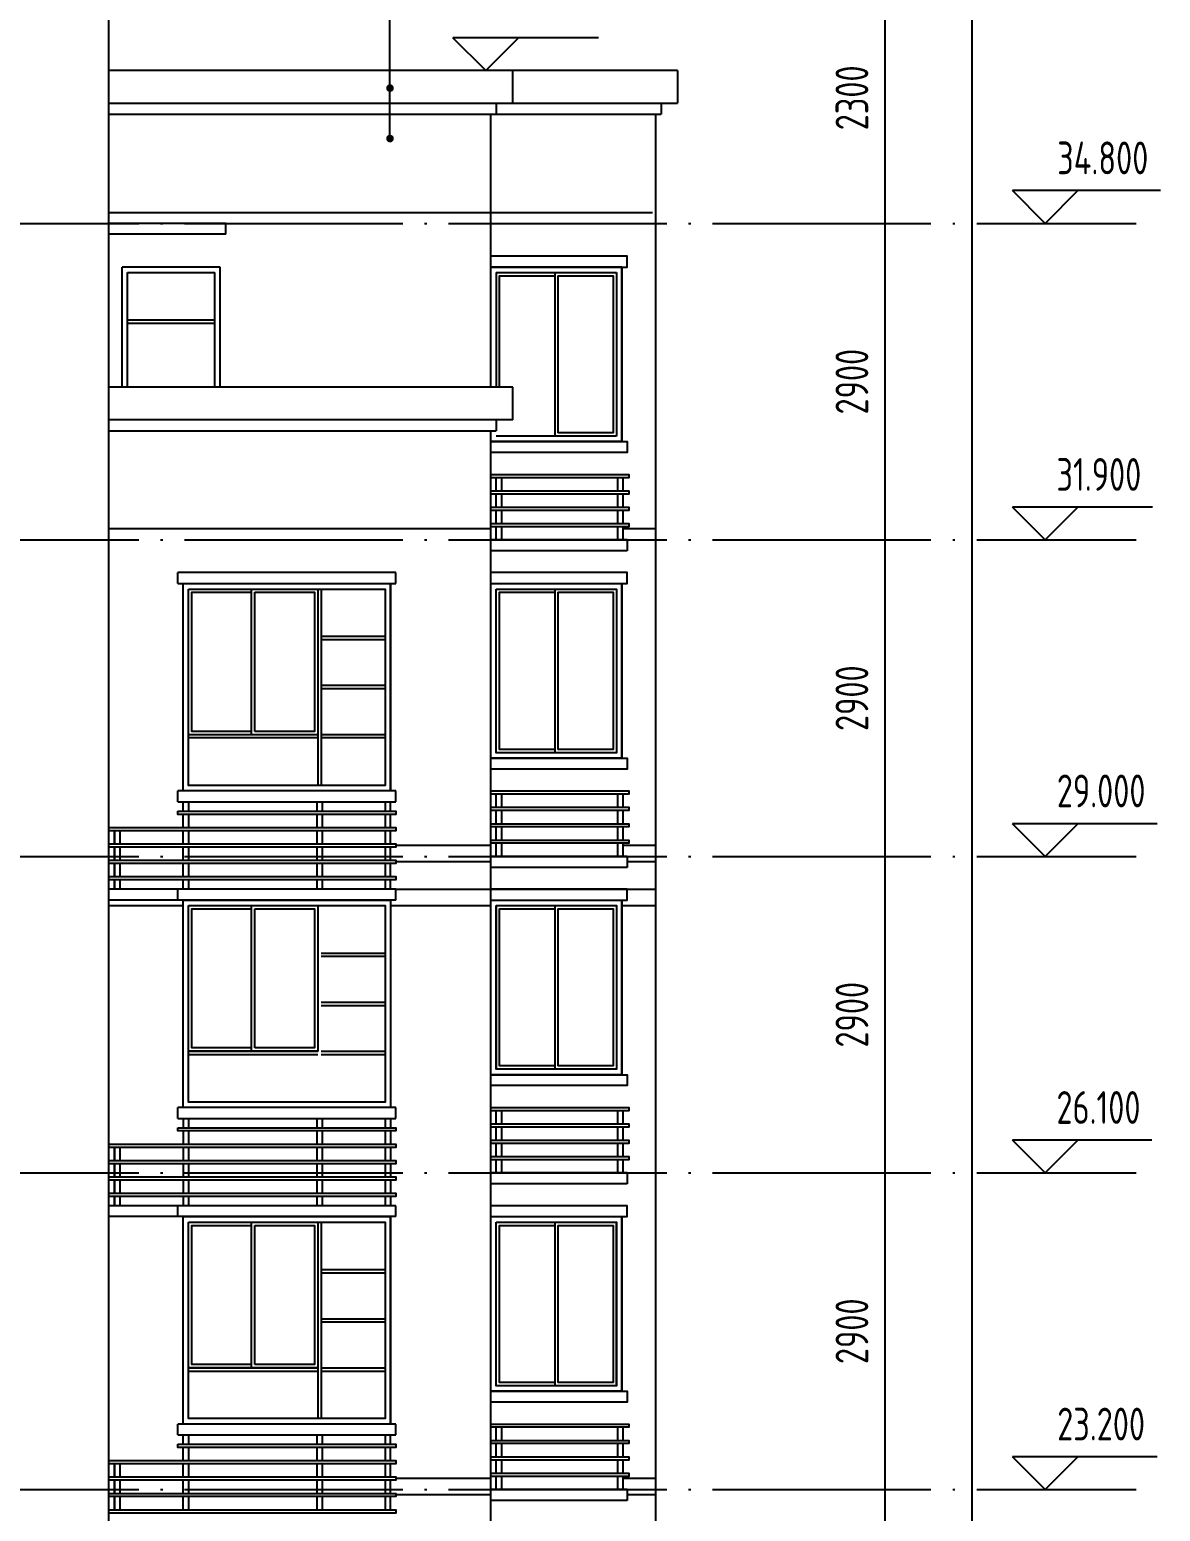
# Model space of a CAD drawing. Extents: x -726032 to 135930, y -151624 to 587044.
# Drawn here: x -464680 to -454317, y 318428 to 332003 of the extents above; entities that cross this region are included whole.
import ezdxf
from ezdxf.enums import TextEntityAlignment as Align

# ---------------------------------------------------------------- set-up
doc = ezdxf.new("R2010")
doc.units = 0
doc.header["$LTSCALE"] = 1000
doc.header["$MEASUREMENT"] = 0
doc.linetypes.add('DOTE', pattern=[2.42, 2, -0.2, 0.02, -0.2])
doc.layers.get('0').update_dxf_attribs({"linetype": 'CONTINUOUS'})
doc.layers.get('DEFPOINTS').update_dxf_attribs({"color": 1, "linetype": 'CONTINUOUS'})
for name, color, linetype in [('DOTE', 8, 'DOTE'), ('PUB_DIM', 245, 'CONTINUOUS'), ('WALL', 255, 'CONTINUOUS'), ('WINDOW', 155, 'CONTINUOUS'), ('引线', 213, 'CONTINUOUS'), ('栏杆', 126, 'CONTINUOUS'), ('装饰线', 252, 'CONTINUOUS')]:
    doc.layers.add(name, color=color, linetype=linetype)
doc.styles.add('DIM_FONT', font='isocp.shx', dxfattribs={"width": 0.8})
doc.dimstyles.new('AXIS', dxfattribs={"dimtxt": 300, "dimasz": 1, "dimexe": 250, "dimexo": 300, "dimgap": 150, "dimtad": 1, "dimdec": 0, "dimzin": 0, "dimdsep": 46, "dimtxsty": 'DIM_FONT', "dimcen": 0.09, "dimse1": 1, "dimse2": 1, "dimclrt": 142, "dimadec": 0, "dimazin": 0, "dimtfac": 1, "dimtdec": 0, "dimtix": 1, "dimtmove": 2, "dimatfit": 3, "dimfxl": 1, "dimtolj": 1, "dimtzin": 0, "dimarcsym": 0})

# ---------------------------------------------------------------- blocks, each defined once
blk = doc.blocks.new('*D3109')
at = {"layer": 'DEFPOINTS', "color": 0, "transparency": 16777216}
for p in [(-455044, 335128), (-456044, 294978), (-455044, 294978)]:
    blk.add_point(p, dxfattribs=at)
at = {"layer": 'PUB_DIM', "color": 0, "lineweight": -2, "transparency": 16777216}
blk.add_line((-456044, 335127), (-456044, 294979), dxfattribs=at)
at = {"layer": 'PUB_DIM', "color": 0, "transparency": 16777216}
for points in [[(-456045, 335127), (-456044, 335127), (-456044, 335128)], [(-456045, 294979), (-456044, 294979), (-456044, 294978)]]:
    blk.add_solid(points, dxfattribs=at)
at = {"layer": 'PUB_DIM', "color": 142, "transparency": 16777216, "insert": (-456344, 315053), "char_height": 300, "attachment_point": 5, "rotation": 90, "style": 'DIM_FONT'}
blk.add_mtext('\\A1;40150', dxfattribs=at)
blk = doc.blocks.new('*D3132')
at = {"layer": 'DEFPOINTS', "color": 0, "transparency": 16777216}
for p in [(-455844, 327328), (-456844, 324428), (-455844, 324428)]:
    blk.add_point(p, dxfattribs=at)
at = {"layer": 'PUB_DIM', "color": 0, "lineweight": -2, "transparency": 16777216}
blk.add_line((-456844, 327327), (-456844, 324429), dxfattribs=at)
at = {"layer": 'PUB_DIM', "color": 0, "transparency": 16777216}
for points in [[(-456845, 327327), (-456844, 327327), (-456844, 327328)], [(-456845, 324429), (-456844, 324429), (-456844, 324428)]]:
    blk.add_solid(points, dxfattribs=at)
at = {"layer": 'PUB_DIM', "color": 142, "transparency": 16777216, "insert": (-457144, 325878), "char_height": 300, "attachment_point": 5, "rotation": 90, "style": 'DIM_FONT'}
blk.add_mtext('\\A1;2900', dxfattribs=at)
blk = doc.blocks.new('*D3133')
at = {"layer": 'DEFPOINTS', "color": 0, "transparency": 16777216}
for p in [(-455844, 324428), (-456844, 321528), (-455844, 321528)]:
    blk.add_point(p, dxfattribs=at)
at = {"layer": 'PUB_DIM', "color": 0, "lineweight": -2, "transparency": 16777216}
blk.add_line((-456844, 324427), (-456844, 321529), dxfattribs=at)
at = {"layer": 'PUB_DIM', "color": 0, "transparency": 16777216}
for points in [[(-456845, 324427), (-456844, 324427), (-456844, 324428)], [(-456845, 321529), (-456844, 321529), (-456844, 321528)]]:
    blk.add_solid(points, dxfattribs=at)
at = {"layer": 'PUB_DIM', "color": 142, "transparency": 16777216, "insert": (-457144, 322978), "char_height": 300, "attachment_point": 5, "rotation": 90, "style": 'DIM_FONT'}
blk.add_mtext('\\A1;2900', dxfattribs=at)
blk = doc.blocks.new('*D3136')
at = {"layer": 'DEFPOINTS', "color": 0, "transparency": 16777216}
for p in [(-455844, 318628), (-456844, 315728), (-455844, 315728)]:
    blk.add_point(p, dxfattribs=at)
at = {"layer": 'PUB_DIM', "color": 0, "lineweight": -2, "transparency": 16777216}
blk.add_line((-456844, 318627), (-456844, 315729), dxfattribs=at)
at = {"layer": 'PUB_DIM', "color": 0, "transparency": 16777216}
for points in [[(-456845, 318627), (-456844, 318627), (-456844, 318628)], [(-456845, 315729), (-456844, 315729), (-456844, 315728)]]:
    blk.add_solid(points, dxfattribs=at)
at = {"layer": 'PUB_DIM', "color": 142, "transparency": 16777216, "insert": (-457144, 317178), "char_height": 300, "attachment_point": 5, "rotation": 90, "style": 'DIM_FONT'}
blk.add_mtext('\\A1;2900', dxfattribs=at)
blk = doc.blocks.new('*D3137')
at = {"layer": 'DEFPOINTS', "color": 0, "transparency": 16777216}
for p in [(-455844, 321528), (-456844, 318628), (-455844, 318628)]:
    blk.add_point(p, dxfattribs=at)
at = {"layer": 'PUB_DIM', "color": 0, "lineweight": -2, "transparency": 16777216}
blk.add_line((-456844, 321527), (-456844, 318629), dxfattribs=at)
at = {"layer": 'PUB_DIM', "color": 0, "transparency": 16777216}
for points in [[(-456845, 321527), (-456844, 321527), (-456844, 321528)], [(-456845, 318629), (-456844, 318629), (-456844, 318628)]]:
    blk.add_solid(points, dxfattribs=at)
at = {"layer": 'PUB_DIM', "color": 142, "transparency": 16777216, "insert": (-457144, 320078), "char_height": 300, "attachment_point": 5, "rotation": 90, "style": 'DIM_FONT'}
blk.add_mtext('\\A1;2900', dxfattribs=at)
blk = doc.blocks.new('*D3138')
at = {"layer": 'DEFPOINTS', "color": 0, "transparency": 16777216}
for p in [(-455844, 330228), (-456844, 327328), (-455844, 327328)]:
    blk.add_point(p, dxfattribs=at)
at = {"layer": 'PUB_DIM', "color": 0, "lineweight": -2, "transparency": 16777216}
blk.add_line((-456844, 330227), (-456844, 327329), dxfattribs=at)
at = {"layer": 'PUB_DIM', "color": 0, "transparency": 16777216}
for points in [[(-456845, 330227), (-456844, 330227), (-456844, 330228)], [(-456845, 327329), (-456844, 327329), (-456844, 327328)]]:
    blk.add_solid(points, dxfattribs=at)
at = {"layer": 'PUB_DIM', "color": 142, "transparency": 16777216, "insert": (-457144, 328778), "char_height": 300, "attachment_point": 5, "rotation": 90, "style": 'DIM_FONT'}
blk.add_mtext('\\A1;2900', dxfattribs=at)
blk = doc.blocks.new('*D3139')
at = {"layer": 'DEFPOINTS', "color": 0, "transparency": 16777216}
for p in [(-455844, 332528), (-456844, 330228), (-455844, 330228)]:
    blk.add_point(p, dxfattribs=at)
at = {"layer": 'PUB_DIM', "color": 0, "lineweight": -2, "transparency": 16777216}
blk.add_line((-456844, 332527), (-456844, 330229), dxfattribs=at)
at = {"layer": 'PUB_DIM', "color": 0, "transparency": 16777216}
for points in [[(-456845, 332527), (-456844, 332527), (-456844, 332528)], [(-456845, 330229), (-456844, 330229), (-456844, 330228)]]:
    blk.add_solid(points, dxfattribs=at)
at = {"layer": 'PUB_DIM', "color": 142, "transparency": 16777216, "insert": (-457144, 331378), "char_height": 300, "attachment_point": 5, "rotation": 90, "style": 'DIM_FONT'}
blk.add_mtext('\\A1;2300', dxfattribs=at)

msp = doc.modelspace()

# ---------------------------------------------------------------- linework, layer by layer
for p, q in [((-463952.9, 305078.3), (-463952.9, 334728.3)), ((-458742.9, 331628.3), (-463952.9, 331628.3)), ((-460252.9, 331328.3), (-460252.9, 331628.3)), ((-458742.9, 331628.3), (-458742.9, 331328.3)), ((-463952.9, 331328.3), (-458742.9, 331328.3)), ((-460402.9, 331328.3), (-460402.9, 331228.3)), ((-458892.9, 331328.3), (-458892.9, 331228.3)), ((-463952.9, 331228.3), (-458892.9, 331228.3)), ((-460452.9, 328728.3), (-460452.9, 331228.3)), ((-458942.9, 331228.3), (-458942.9, 294918.3)), ((-462882.9, 330228.3), (-463952.9, 330228.3)), ((-462882.9, 330128.3), (-462882.9, 330228.3)), ((-462882.9, 330128.3), (-463952.9, 330128.3)), ((-463832.9, 328728.3), (-463832.9, 329828.3)), ((-462932.9, 329828.3), (-463832.9, 329828.3)), ((-462932.9, 328728.3), (-462932.9, 329828.3)), ((-459252.9, 329828.3), (-460452.9, 329828.3)), ((-460252.9, 328728.3), (-463952.9, 328728.3)), ((-460252.9, 328428.3), (-460252.9, 328728.3)), ((-460252.9, 328428.3), (-463952.9, 328428.3)), ((-460402.9, 328428.3), (-460402.9, 328328.3)), ((-463952.9, 328328.3), (-460402.9, 328328.3)), ((-460452.9, 294978.3), (-460452.9, 328328.3)), ((-459252.9, 328228.3), (-460452.9, 328228.3)), ((-459202.9, 327328.3), (-460452.9, 327328.3)), ((-459202.9, 327328.3), (-459202.9, 327228.3)), ((-459202.9, 327228.3), (-460452.9, 327228.3)), ((-461322.9, 327028.3), (-463322.9, 327028.3)), ((-463322.9, 326928.3), (-463322.9, 327028.3)), ((-461322.9, 326928.3), (-461322.9, 327028.3)), ((-463322.9, 326928.3), (-461322.9, 326928.3)), ((-461322.9, 325028.3), (-463322.9, 325028.3)), ((-463322.9, 324928.3), (-463322.9, 325028.3)), ((-461322.9, 324928.3), (-461322.9, 325028.3)), ((-463322.9, 324928.3), (-461322.9, 324928.3)), ((-459202.9, 324428.3), (-460452.9, 324428.3)), ((-459202.9, 324328.3), (-460452.9, 324328.3)), ((-459202.9, 324428.3), (-459202.9, 324328.3)), ((-461322.9, 324128.3), (-463952.9, 324128.3)), ((-463322.9, 324028.3), (-463322.9, 324128.3)), ((-461322.9, 324028.3), (-461322.9, 324128.3)), ((-461322.9, 324028.3), (-463952.9, 324028.3)), ((-460452.9, 324028.3), (-459252.9, 324028.3)), ((-459252.9, 322428.3), (-460452.9, 322428.3)), ((-461322.9, 322128.3), (-463322.9, 322128.3)), ((-463322.9, 322028.3), (-463322.9, 322128.3)), ((-463322.9, 322028.3), (-461322.9, 322028.3)), ((-461322.9, 322028.3), (-461322.9, 322128.3)), ((-459202.9, 321528.3), (-460452.9, 321528.3)), ((-459202.9, 321528.3), (-459202.9, 321428.3)), ((-459202.9, 321428.3), (-460452.9, 321428.3)), ((-461322.9, 321228.3), (-463952.9, 321228.3)), ((-463322.9, 321128.3), (-463322.9, 321228.3)), ((-461322.9, 321128.3), (-461322.9, 321228.3)), ((-461322.9, 321128.3), (-463952.9, 321128.3)), ((-460452.9, 321128.3), (-459252.9, 321128.3)), ((-459252.9, 319528.3), (-460452.9, 319528.3)), ((-461322.9, 319228.3), (-463322.9, 319228.3)), ((-463322.9, 319128.3), (-463322.9, 319228.3)), ((-461322.9, 319128.3), (-461322.9, 319228.3)), ((-463322.9, 319128.3), (-461322.9, 319128.3)), ((-459202.9, 318628.3), (-460452.9, 318628.3)), ((-459202.9, 318628.3), (-459202.9, 318528.3)), ((-459202.9, 318528.3), (-460452.9, 318528.3))]:
    msp.add_line(p, q)
for points in [[(-460452.9, 329828.3), (-459202.9, 329828.3), (-459202.9, 329928.3), (-460452.9, 329928.3)], [(-460452.9, 328228.3), (-459202.9, 328228.3), (-459202.9, 328128.3), (-460452.9, 328128.3)], [(-460452.9, 326928.3), (-459202.9, 326928.3), (-459202.9, 327028.3), (-460452.9, 327028.3)], [(-460452.9, 325328.3), (-459202.9, 325328.3), (-459202.9, 325228.3), (-460452.9, 325228.3)], [(-460452.9, 324028.3), (-459202.9, 324028.3), (-459202.9, 324128.3), (-460452.9, 324128.3)], [(-460452.9, 322428.3), (-459202.9, 322428.3), (-459202.9, 322328.3), (-460452.9, 322328.3)], [(-460452.9, 321128.3), (-459202.9, 321128.3), (-459202.9, 321228.3), (-460452.9, 321228.3)], [(-460452.9, 319528.3), (-459202.9, 319528.3), (-459202.9, 319428.3), (-460452.9, 319428.3)]]:
    msp.add_lwpolyline(points)
at = {"layer": 'DOTE'}
for p, q in [((-516500.5, 330228.3), (-454540.3, 330228.3)), ((-516500.5, 327328.3), (-454540.3, 327328.3)), ((-516500.5, 324428.3), (-454540.3, 324428.3)), ((-516500.5, 321528.3), (-454540.3, 321528.3)), ((-516500.5, 318628.3), (-454540.3, 318628.3))]:
    msp.add_line(p, q, dxfattribs=at)
at = {"layer": 'PUB_DIM'}
for p, q in [((-459468, 331928.3), (-460800.2, 331928.3)), ((-460500.2, 331628.3), (-460800.2, 331928.3)), ((-460200.2, 331928.3), (-460500.2, 331628.3)), ((-454317.3, 330528.3), (-455673.5, 330528.3)), ((-455373.5, 330228.3), (-455673.5, 330528.3)), ((-455073.5, 330528.3), (-455373.5, 330228.3)), ((-454388.5, 327628.3), (-455673.5, 327628.3)), ((-455373.5, 327328.3), (-455673.5, 327628.3)), ((-455073.5, 327628.3), (-455373.5, 327328.3)), ((-454346.6, 324728.3), (-455673.5, 324728.3)), ((-455373.5, 324428.3), (-455673.5, 324728.3)), ((-455073.5, 324728.3), (-455373.5, 324428.3)), ((-454395.4, 321828.3), (-455673.5, 321828.3)), ((-455373.5, 321528.3), (-455673.5, 321828.3)), ((-455073.5, 321828.3), (-455373.5, 321528.3)), ((-454347.4, 318928.3), (-455673.5, 318928.3)), ((-455373.5, 318628.3), (-455673.5, 318928.3)), ((-455073.5, 318928.3), (-455373.5, 318628.3))]:
    msp.add_line(p, q, dxfattribs=at)
at = {"layer": 'WALL', "color": 255}
msp.add_line((-460402.9, 328428.3), (-460402.9, 328328.3), dxfattribs=at)
at = {"layer": 'WINDOW'}
for p, q in [((-463782.9, 328728.3), (-463782.9, 329778.3)), ((-463782.9, 329778.3), (-462982.9, 329778.3)), ((-462982.9, 328728.3), (-462982.9, 329778.3)), ((-460402.9, 329778.3), (-459302.9, 329778.3)), ((-460402.9, 329778.3), (-460402.9, 328728.3)), ((-459867.9, 329778.3), (-459867.9, 328278.3)), ((-459837.9, 329748.3), (-459837.9, 328308.3)), ((-459302.9, 329778.3), (-459302.9, 328278.3)), ((-459252.9, 328228.3), (-459252.9, 329828.3)), ((-463782.9, 329343.3), (-462982.9, 329343.3)), ((-463782.9, 329313.3), (-462982.9, 329313.3)), ((-459302.9, 328278.3), (-460402.9, 328278.3)), ((-463272.9, 325028.3), (-463272.9, 326928.3)), ((-461372.9, 325028.3), (-461372.9, 326928.3)), ((-459252.9, 325328.3), (-459252.9, 326928.3)), ((-462645.4, 325543.3), (-462645.4, 326878.3)), ((-462615.4, 325573.3), (-462615.4, 326848.3)), ((-462037.9, 326878.3), (-462037.9, 325078.3)), ((-462007.9, 326878.3), (-462007.9, 325078.3)), ((-459867.9, 326878.3), (-459867.9, 325378.3)), ((-459837.9, 326848.3), (-459837.9, 325408.3)), ((-459302.9, 326878.3), (-459302.9, 325378.3)), ((-461422.9, 326443.3), (-462007.9, 326443.3)), ((-461422.9, 326413.3), (-462007.9, 326413.3)), ((-461422.9, 325993.3), (-462007.9, 325993.3)), ((-461422.9, 325963.3), (-462007.9, 325963.3)), ((-462037.9, 325543.3), (-463222.9, 325543.3)), ((-461422.9, 325543.3), (-462007.9, 325543.3)), ((-462037.9, 325513.3), (-463222.9, 325513.3)), ((-461422.9, 325513.3), (-462007.9, 325513.3)), ((-463272.9, 322128.3), (-463272.9, 324028.3)), ((-462645.4, 322643.3), (-462645.4, 323978.3)), ((-462615.4, 322673.3), (-462615.4, 323948.3)), ((-460402.9, 323978.3), (-460402.9, 322478.3)), ((-459867.9, 323978.3), (-459867.9, 322478.3)), ((-459837.9, 323948.3), (-459837.9, 322508.3)), ((-459302.9, 323978.3), (-459302.9, 322478.3)), ((-459252.9, 322428.3), (-459252.9, 324028.3)), ((-462007.9, 323543.3), (-461422.9, 323543.3)), ((-462007.9, 323513.3), (-461422.9, 323513.3)), ((-462007.9, 323093.3), (-461422.9, 323093.3)), ((-462007.9, 323063.3), (-461422.9, 323063.3)), ((-463222.9, 322643.3), (-462037.9, 322643.3)), ((-463222.9, 322613.3), (-462037.9, 322613.3)), ((-462007.9, 322643.3), (-461422.9, 322643.3)), ((-462007.9, 322613.3), (-461422.9, 322613.3)), ((-463272.9, 319228.3), (-463272.9, 321128.3)), ((-462645.4, 319743.3), (-462645.4, 321078.3)), ((-462037.9, 321078.3), (-462037.9, 319278.3)), ((-462007.9, 321078.3), (-462007.9, 319278.3)), ((-461372.9, 319228.3), (-461372.9, 321128.3)), ((-460402.9, 319578.3), (-460402.9, 321078.3)), ((-459867.9, 321078.3), (-459867.9, 319578.3)), ((-459302.9, 319578.3), (-459302.9, 321078.3)), ((-459252.9, 319528.3), (-459252.9, 321128.3)), ((-462615.4, 319773.3), (-462615.4, 321048.3)), ((-459837.9, 321048.3), (-459837.9, 319608.3)), ((-462007.9, 320643.3), (-461422.9, 320643.3)), ((-462007.9, 320613.3), (-461422.9, 320613.3)), ((-462007.9, 320193.3), (-461422.9, 320193.3)), ((-462007.9, 320163.3), (-461422.9, 320163.3)), ((-463222.9, 319743.3), (-462037.9, 319743.3)), ((-463222.9, 319713.3), (-462037.9, 319713.3)), ((-462007.9, 319743.3), (-461422.9, 319743.3)), ((-462007.9, 319713.3), (-461422.9, 319713.3))]:
    msp.add_line(p, q, dxfattribs=at)
for points in [[(-460452.9, 328728.3), (-460452.9, 329828.3), (-459252.9, 329828.3), (-459252.9, 328228.3), (-460452.9, 328228.3), (-460452.9, 328328.3)], [(-460372.9, 328728.3), (-460372.9, 329748.3), (-459867.9, 329748.3)], [(-459837.9, 329748.3), (-459332.9, 329748.3), (-459332.9, 328308.3), (-459837.9, 328308.3)], [(-462645.4, 325573.3), (-463192.9, 325573.3), (-463192.9, 326848.3), (-462645.4, 326848.3)], [(-462615.4, 326848.3), (-462067.9, 326848.3), (-462067.9, 325573.3), (-462615.4, 325573.3)], [(-459867.9, 325408.3), (-460372.9, 325408.3), (-460372.9, 326848.3), (-459867.9, 326848.3)], [(-459837.9, 326848.3), (-459332.9, 326848.3), (-459332.9, 325408.3), (-459837.9, 325408.3)], [(-462645.4, 322673.3), (-463192.9, 322673.3), (-463192.9, 323948.3), (-462645.4, 323948.3)], [(-462615.4, 323948.3), (-462067.9, 323948.3), (-462067.9, 322673.3), (-462615.4, 322673.3)], [(-459867.9, 322508.3), (-460372.9, 322508.3), (-460372.9, 323948.3), (-459867.9, 323948.3)], [(-459837.9, 323948.3), (-459332.9, 323948.3), (-459332.9, 322508.3), (-459837.9, 322508.3)], [(-462645.4, 319773.3), (-463192.9, 319773.3), (-463192.9, 321048.3), (-462645.4, 321048.3)], [(-462615.4, 321048.3), (-462067.9, 321048.3), (-462067.9, 319773.3), (-462615.4, 319773.3)], [(-459867.9, 319608.3), (-460372.9, 319608.3), (-460372.9, 321048.3), (-459867.9, 321048.3)], [(-459837.9, 321048.3), (-459332.9, 321048.3), (-459332.9, 319608.3), (-459837.9, 319608.3)]]:
    msp.add_lwpolyline(points, dxfattribs=at)
for points in [[(-463272.9, 326928.3), (-461372.9, 326928.3), (-461372.9, 325028.3), (-463272.9, 325028.3)], [(-463272.9, 326928.3), (-461372.9, 326928.3), (-461372.9, 325028.3), (-463272.9, 325028.3)], [(-460452.9, 326928.3), (-459252.9, 326928.3), (-459252.9, 325328.3), (-460452.9, 325328.3)], [(-463222.9, 326878.3), (-461422.9, 326878.3), (-461422.9, 325078.3), (-463222.9, 325078.3)], [(-463222.9, 326878.3), (-462037.9, 326878.3), (-462037.9, 325543.3), (-463222.9, 325543.3)], [(-460402.9, 326878.3), (-459302.9, 326878.3), (-459302.9, 325378.3), (-460402.9, 325378.3)], [(-463272.9, 324028.3), (-461372.9, 324028.3), (-461372.9, 322128.3), (-463272.9, 322128.3)], [(-463272.9, 324028.3), (-461372.9, 324028.3), (-461372.9, 322128.3), (-463272.9, 322128.3)], [(-463222.9, 323978.3), (-461422.9, 323978.3), (-461422.9, 322178.3), (-463222.9, 322178.3)], [(-463222.9, 323978.3), (-462037.9, 323978.3), (-462037.9, 322643.3), (-463222.9, 322643.3)], [(-460452.9, 324028.3), (-459252.9, 324028.3), (-459252.9, 322428.3), (-460452.9, 322428.3)], [(-460402.9, 323978.3), (-459302.9, 323978.3), (-459302.9, 322478.3), (-460402.9, 322478.3)], [(-463272.9, 321128.3), (-461372.9, 321128.3), (-461372.9, 319228.3), (-463272.9, 319228.3)], [(-463272.9, 321128.3), (-461372.9, 321128.3), (-461372.9, 319228.3), (-463272.9, 319228.3)], [(-463222.9, 321078.3), (-461422.9, 321078.3), (-461422.9, 319278.3), (-463222.9, 319278.3)], [(-463222.9, 321078.3), (-462037.9, 321078.3), (-462037.9, 319743.3), (-463222.9, 319743.3)], [(-460452.9, 321128.3), (-459252.9, 321128.3), (-459252.9, 319528.3), (-460452.9, 319528.3)], [(-460402.9, 321078.3), (-459302.9, 321078.3), (-459302.9, 319578.3), (-460402.9, 319578.3)]]:
    msp.add_lwpolyline(points, close=True, dxfattribs=at)
at = {"layer": '引线'}
msp.add_lwpolyline([(-461377.5, 331004.9), (-461377.5, 332768.2), (-460207.3, 332768.2)], dxfattribs=at)
at = {"layer": '引线', "const_width": 34.8}
for points in [[(-461359.9, 331467.5, -1), (-461395.1, 331467.5, -1)], [(-461359.9, 331004.9, -1), (-461395.1, 331004.9, -1)]]:
    msp.add_lwpolyline(points, format="xyb", close=True, dxfattribs=at)
at = {"layer": '栏杆'}
for p, q in [((-460402.9, 327778.3), (-460402.9, 327898.3)), ((-460352.9, 327778.3), (-460352.9, 327898.3)), ((-459290.1, 327778.3), (-459290.1, 327898.3)), ((-459240.1, 327778.3), (-459240.1, 327898.3)), ((-460402.9, 327628.3), (-460402.9, 327748.3)), ((-460352.9, 327628.3), (-460352.9, 327748.3)), ((-459290.1, 327628.3), (-459290.1, 327748.3)), ((-459240.1, 327628.3), (-459240.1, 327748.3)), ((-460402.9, 327478.3), (-460402.9, 327598.3)), ((-460352.9, 327478.3), (-460352.9, 327598.3)), ((-459290.1, 327478.3), (-459290.1, 327598.3)), ((-459240.1, 327478.3), (-459240.1, 327598.3)), ((-460402.9, 327328.3), (-460402.9, 327448.3)), ((-460352.9, 327328.3), (-460352.9, 327448.3)), ((-459290.1, 327328.3), (-459290.1, 327448.3)), ((-459240.1, 327328.3), (-459240.1, 327448.3)), ((-460402.9, 324878.3), (-460402.9, 324998.3)), ((-460352.9, 324878.3), (-460352.9, 324998.3)), ((-459290.1, 324878.3), (-459290.1, 324998.3)), ((-459240.1, 324878.3), (-459240.1, 324998.3)), ((-463272.9, 324843.6), (-463272.9, 324928.3)), ((-463222.9, 324928.3), (-463222.9, 324843.6)), ((-462047.9, 324928.3), (-462047.9, 324843.6)), ((-461997.9, 324928.3), (-461997.9, 324843.6)), ((-461422.9, 324928.3), (-461422.9, 324843.6)), ((-461372.9, 324843.6), (-461372.9, 324928.3)), ((-463272.9, 324693), (-463272.9, 324813)), ((-463222.9, 324813), (-463222.9, 324693)), ((-462047.9, 324813), (-462047.9, 324693)), ((-461997.9, 324813), (-461997.9, 324693)), ((-461422.9, 324813), (-461422.9, 324693)), ((-461372.9, 324693), (-461372.9, 324813)), ((-460402.9, 324728.3), (-460402.9, 324848.3)), ((-460352.9, 324728.3), (-460352.9, 324848.3)), ((-459290.1, 324728.3), (-459290.1, 324848.3)), ((-459240.1, 324728.3), (-459240.1, 324848.3)), ((-463952.9, 324543), (-463952.9, 324663)), ((-463902.9, 324663), (-463902.9, 324543)), ((-463902.9, 324543), (-463902.9, 324663)), ((-463852.9, 324663), (-463852.9, 324543)), ((-463272.9, 324543), (-463272.9, 324663)), ((-463222.9, 324663), (-463222.9, 324543)), ((-462047.9, 324663), (-462047.9, 324543)), ((-461997.9, 324663), (-461997.9, 324543)), ((-461422.9, 324663), (-461422.9, 324543)), ((-461372.9, 324543), (-461372.9, 324663)), ((-460402.9, 324578.3), (-460402.9, 324698.3)), ((-460352.9, 324578.3), (-460352.9, 324698.3)), ((-459290.1, 324578.3), (-459290.1, 324698.3)), ((-459240.1, 324578.3), (-459240.1, 324698.3)), ((-463952.9, 324393), (-463952.9, 324513)), ((-463902.9, 324513), (-463902.9, 324393)), ((-463902.9, 324393), (-463902.9, 324513)), ((-463852.9, 324513), (-463852.9, 324393)), ((-463272.9, 324393), (-463272.9, 324513)), ((-463222.9, 324513), (-463222.9, 324393)), ((-462047.9, 324513), (-462047.9, 324393)), ((-461997.9, 324513), (-461997.9, 324393)), ((-461422.9, 324513), (-461422.9, 324393)), ((-461372.9, 324393), (-461372.9, 324513)), ((-460402.9, 324428.3), (-460402.9, 324548.3)), ((-460352.9, 324428.3), (-460352.9, 324548.3)), ((-459290.1, 324428.3), (-459290.1, 324548.3)), ((-459240.1, 324428.3), (-459240.1, 324548.3)), ((-463952.9, 324243), (-463952.9, 324363)), ((-463902.9, 324363), (-463902.9, 324243)), ((-463902.9, 324243), (-463902.9, 324363)), ((-463852.9, 324363), (-463852.9, 324243)), ((-463272.9, 324243), (-463272.9, 324363)), ((-463222.9, 324363), (-463222.9, 324243)), ((-462047.9, 324363), (-462047.9, 324243)), ((-461997.9, 324363), (-461997.9, 324243)), ((-461422.9, 324363), (-461422.9, 324243)), ((-461372.9, 324243), (-461372.9, 324363)), ((-463952.9, 324128.3), (-463952.9, 324213)), ((-463902.9, 324213), (-463902.9, 324128.3)), ((-463902.9, 324128.3), (-463902.9, 324213)), ((-463852.9, 324213), (-463852.9, 324128.3)), ((-463272.9, 324128.3), (-463272.9, 324213)), ((-463222.9, 324213), (-463222.9, 324128.3)), ((-462047.9, 324213), (-462047.9, 324128.3)), ((-461997.9, 324213), (-461997.9, 324128.3)), ((-461422.9, 324213), (-461422.9, 324128.3)), ((-461372.9, 324128.3), (-461372.9, 324213)), ((-463272.9, 322028.3), (-463272.9, 321943.6)), ((-463222.9, 322028.3), (-463222.9, 321943.6)), ((-462047.9, 322028.3), (-462047.9, 321943.6)), ((-461997.9, 322028.3), (-461997.9, 321943.6)), ((-461422.9, 322028.3), (-461422.9, 321943.6)), ((-461372.9, 322028.3), (-461372.9, 321943.6)), ((-460402.9, 321978.3), (-460402.9, 322098.3)), ((-460352.9, 321978.3), (-460352.9, 322098.3)), ((-459290.1, 321978.3), (-459290.1, 322098.3)), ((-459240.1, 321978.3), (-459240.1, 322098.3)), ((-463272.9, 321913), (-463272.9, 321793)), ((-463222.9, 321913), (-463222.9, 321793)), ((-462047.9, 321913), (-462047.9, 321793)), ((-461997.9, 321913), (-461997.9, 321793)), ((-461422.9, 321913), (-461422.9, 321793)), ((-461372.9, 321913), (-461372.9, 321793)), ((-460402.9, 321828.3), (-460402.9, 321948.3)), ((-460352.9, 321828.3), (-460352.9, 321948.3)), ((-459290.1, 321828.3), (-459290.1, 321948.3)), ((-459240.1, 321828.3), (-459240.1, 321948.3)), ((-463902.9, 321643), (-463902.9, 321763)), ((-463902.9, 321763), (-463902.9, 321643)), ((-463902.9, 321643), (-463902.9, 321763)), ((-463902.9, 321763), (-463902.9, 321643)), ((-463852.9, 321763), (-463852.9, 321643)), ((-463852.9, 321763), (-463852.9, 321643)), ((-463272.9, 321763), (-463272.9, 321643)), ((-463222.9, 321763), (-463222.9, 321643)), ((-462047.9, 321763), (-462047.9, 321643)), ((-461997.9, 321763), (-461997.9, 321643)), ((-461422.9, 321763), (-461422.9, 321643)), ((-461372.9, 321763), (-461372.9, 321643)), ((-460402.9, 321678.3), (-460402.9, 321798.3)), ((-460352.9, 321678.3), (-460352.9, 321798.3)), ((-459290.1, 321678.3), (-459290.1, 321798.3)), ((-459240.1, 321678.3), (-459240.1, 321798.3)), ((-463902.9, 321493), (-463902.9, 321613)), ((-463902.9, 321613), (-463902.9, 321493)), ((-463902.9, 321493), (-463902.9, 321613)), ((-463902.9, 321613), (-463902.9, 321493)), ((-463852.9, 321613), (-463852.9, 321493)), ((-463852.9, 321613), (-463852.9, 321493)), ((-463272.9, 321613), (-463272.9, 321493)), ((-463222.9, 321613), (-463222.9, 321493)), ((-462047.9, 321613), (-462047.9, 321493)), ((-461997.9, 321613), (-461997.9, 321493)), ((-461422.9, 321613), (-461422.9, 321493)), ((-461372.9, 321613), (-461372.9, 321493)), ((-460402.9, 321528.3), (-460402.9, 321648.3)), ((-460352.9, 321528.3), (-460352.9, 321648.3)), ((-459290.1, 321528.3), (-459290.1, 321648.3)), ((-459240.1, 321528.3), (-459240.1, 321648.3)), ((-463902.9, 321343), (-463902.9, 321463)), ((-463902.9, 321463), (-463902.9, 321343)), ((-463902.9, 321343), (-463902.9, 321463)), ((-463902.9, 321463), (-463902.9, 321343)), ((-463852.9, 321463), (-463852.9, 321343)), ((-463852.9, 321463), (-463852.9, 321343)), ((-463272.9, 321463), (-463272.9, 321343)), ((-463222.9, 321463), (-463222.9, 321343)), ((-462047.9, 321463), (-462047.9, 321343)), ((-461997.9, 321463), (-461997.9, 321343)), ((-461422.9, 321463), (-461422.9, 321343)), ((-461372.9, 321463), (-461372.9, 321343)), ((-463902.9, 321228.3), (-463902.9, 321313)), ((-463902.9, 321313), (-463902.9, 321228.3)), ((-463902.9, 321228.3), (-463902.9, 321313)), ((-463902.9, 321313), (-463902.9, 321228.3)), ((-463852.9, 321313), (-463852.9, 321228.3)), ((-463852.9, 321313), (-463852.9, 321228.3)), ((-463272.9, 321313), (-463272.9, 321228.3)), ((-463222.9, 321313), (-463222.9, 321228.3)), ((-462047.9, 321313), (-462047.9, 321228.3)), ((-461997.9, 321313), (-461997.9, 321228.3)), ((-461422.9, 321313), (-461422.9, 321228.3)), ((-461372.9, 321313), (-461372.9, 321228.3)), ((-460402.9, 319078.3), (-460402.9, 319198.3)), ((-460352.9, 319078.3), (-460352.9, 319198.3)), ((-459290.1, 319078.3), (-459290.1, 319198.3)), ((-459240.1, 319078.3), (-459240.1, 319198.3)), ((-463272.9, 319043.6), (-463272.9, 319128.3)), ((-463222.9, 319128.3), (-463222.9, 319043.6)), ((-462047.9, 319128.3), (-462047.9, 319043.6)), ((-461997.9, 319128.3), (-461997.9, 319043.6)), ((-461422.9, 319128.3), (-461422.9, 319043.6)), ((-461372.9, 319043.6), (-461372.9, 319128.3)), ((-460402.9, 318928.3), (-460402.9, 319048.3)), ((-460352.9, 318928.3), (-460352.9, 319048.3)), ((-459290.1, 318928.3), (-459290.1, 319048.3)), ((-459240.1, 318928.3), (-459240.1, 319048.3)), ((-463272.9, 318893), (-463272.9, 319013)), ((-463222.9, 319013), (-463222.9, 318893)), ((-462047.9, 319013), (-462047.9, 318893)), ((-461997.9, 319013), (-461997.9, 318893)), ((-461422.9, 319013), (-461422.9, 318893)), ((-461372.9, 318893), (-461372.9, 319013)), ((-460402.9, 318778.3), (-460402.9, 318898.3)), ((-460352.9, 318778.3), (-460352.9, 318898.3)), ((-459290.1, 318778.3), (-459290.1, 318898.3)), ((-459240.1, 318778.3), (-459240.1, 318898.3)), ((-463902.9, 318743), (-463902.9, 318863)), ((-463902.9, 318863), (-463902.9, 318743)), ((-463852.9, 318863), (-463852.9, 318743)), ((-463272.9, 318743), (-463272.9, 318863)), ((-463222.9, 318863), (-463222.9, 318743)), ((-462047.9, 318863), (-462047.9, 318743)), ((-461997.9, 318863), (-461997.9, 318743)), ((-461422.9, 318863), (-461422.9, 318743)), ((-461372.9, 318743), (-461372.9, 318863)), ((-460402.9, 318628.3), (-460402.9, 318748.3)), ((-460352.9, 318628.3), (-460352.9, 318748.3)), ((-459290.1, 318628.3), (-459290.1, 318748.3)), ((-459240.1, 318628.3), (-459240.1, 318748.3)), ((-463902.9, 318593), (-463902.9, 318713)), ((-463902.9, 318713), (-463902.9, 318593)), ((-463852.9, 318713), (-463852.9, 318593)), ((-463272.9, 318593), (-463272.9, 318713)), ((-463222.9, 318713), (-463222.9, 318593)), ((-462047.9, 318713), (-462047.9, 318593)), ((-461997.9, 318713), (-461997.9, 318593)), ((-461422.9, 318713), (-461422.9, 318593)), ((-461372.9, 318593), (-461372.9, 318713)), ((-463902.9, 318443), (-463902.9, 318563)), ((-463902.9, 318563), (-463902.9, 318443)), ((-463852.9, 318563), (-463852.9, 318443)), ((-463272.9, 318443), (-463272.9, 318563)), ((-463222.9, 318563), (-463222.9, 318443)), ((-462047.9, 318563), (-462047.9, 318443)), ((-461997.9, 318563), (-461997.9, 318443)), ((-461422.9, 318563), (-461422.9, 318443)), ((-461372.9, 318443), (-461372.9, 318563))]:
    msp.add_line(p, q, dxfattribs=at)
for points in [[(-460452.9, 327928.3), (-459190.1, 327928.3), (-459190.1, 327898.3), (-460452.9, 327898.3)], [(-460452.9, 327778.3), (-459190.1, 327778.3), (-459190.1, 327748.3), (-460452.9, 327748.3)], [(-460452.9, 327628.3), (-459190.1, 327628.3), (-459190.1, 327598.3), (-460452.9, 327598.3)], [(-460452.9, 327478.3), (-459190.1, 327478.3), (-459190.1, 327448.3), (-460452.9, 327448.3)], [(-460452.9, 325028.3), (-459190.1, 325028.3), (-459190.1, 324998.3), (-460452.9, 324998.3)], [(-460452.9, 324878.3), (-459190.1, 324878.3), (-459190.1, 324848.3), (-460452.9, 324848.3)], [(-460452.9, 324728.3), (-459190.1, 324728.3), (-459190.1, 324698.3), (-460452.9, 324698.3)], [(-460452.9, 324578.3), (-459190.1, 324578.3), (-459190.1, 324548.3), (-460452.9, 324548.3)], [(-460452.9, 322128.3), (-459190.1, 322128.3), (-459190.1, 322098.3), (-460452.9, 322098.3)], [(-460452.9, 321978.3), (-459190.1, 321978.3), (-459190.1, 321948.3), (-460452.9, 321948.3)], [(-460452.9, 321828.3), (-459190.1, 321828.3), (-459190.1, 321798.3), (-460452.9, 321798.3)], [(-460452.9, 321678.3), (-459190.1, 321678.3), (-459190.1, 321648.3), (-460452.9, 321648.3)], [(-460452.9, 319228.3), (-459190.1, 319228.3), (-459190.1, 319198.3), (-460452.9, 319198.3)], [(-460452.9, 319078.3), (-459190.1, 319078.3), (-459190.1, 319048.3), (-460452.9, 319048.3)], [(-460452.9, 318928.3), (-459190.1, 318928.3), (-459190.1, 318898.3), (-460452.9, 318898.3)], [(-460452.9, 318778.3), (-459190.1, 318778.3), (-459190.1, 318748.3), (-460452.9, 318748.3)]]:
    msp.add_lwpolyline(points, dxfattribs=at)
for points in [[(-463322.9, 324843), (-461322.9, 324843), (-461322.9, 324813), (-463322.9, 324813)], [(-463952.9, 324693), (-461322.9, 324693), (-461322.9, 324663), (-463952.9, 324663)], [(-463952.9, 324543), (-461322.9, 324543), (-461322.9, 324513), (-463952.9, 324513)], [(-463952.9, 324393), (-461322.9, 324393), (-461322.9, 324363), (-463952.9, 324363)], [(-463952.9, 324243), (-461322.9, 324243), (-461322.9, 324213), (-463952.9, 324213)], [(-463322.9, 321943), (-461322.9, 321943), (-461322.9, 321913), (-463322.9, 321913)], [(-463952.9, 321793), (-461322.9, 321793), (-461322.9, 321763), (-463952.9, 321763)], [(-463952.9, 321643), (-461322.9, 321643), (-461322.9, 321613), (-463952.9, 321613)], [(-463952.9, 321493), (-461322.9, 321493), (-461322.9, 321463), (-463952.9, 321463)], [(-463952.9, 321343), (-461322.9, 321343), (-461322.9, 321313), (-463952.9, 321313)], [(-463322.9, 319043), (-461322.9, 319043), (-461322.9, 319013), (-463322.9, 319013)], [(-463952.9, 318893), (-461322.9, 318893), (-461322.9, 318863), (-463952.9, 318863)], [(-463952.9, 318743), (-461322.9, 318743), (-461322.9, 318713), (-463952.9, 318713)], [(-463952.9, 318593), (-461322.9, 318593), (-461322.9, 318563), (-463952.9, 318563)], [(-463952.9, 318443), (-461322.9, 318443), (-461322.9, 318413), (-463952.9, 318413)]]:
    msp.add_lwpolyline(points, close=True, dxfattribs=at)
at = {"layer": '装饰线'}
for p, q in [((-463952.9, 330328.3), (-458972.9, 330328.3)), ((-460452.9, 327428.3), (-463952.9, 327428.3)), ((-458942.9, 327428.3), (-459240.1, 327428.3)), ((-460452.9, 324528.3), (-461322.9, 324528.3)), ((-458942.9, 324528.3), (-459240.1, 324528.3)), ((-460452.9, 324378.3), (-461322.9, 324378.3)), ((-458942.9, 324378.3), (-459202.9, 324378.3)), ((-461322.9, 324128.3), (-458942.9, 324128.3)), ((-463952.9, 323978.3), (-463272.9, 323978.3)), ((-461372.9, 323978.3), (-460452.9, 323978.3)), ((-459252.9, 323978.3), (-458942.9, 323978.3)), ((-460452.9, 318728.3), (-461322.9, 318728.3)), ((-458942.9, 318728.3), (-459240.1, 318728.3)), ((-460452.9, 318578.3), (-461322.9, 318578.3)), ((-458942.9, 318578.3), (-459202.9, 318578.3))]:
    msp.add_line(p, q, dxfattribs=at)

# ---------------------------------------------------------------- texts
at = {"layer": 'PUB_DIM', "style": 'DIM_FONT', "width": 0.8}
for s, p in [('34.800', (-454845.4, 330828.3)), ('31.900', (-454881, 327928.3)), ('29.000', (-454860.1, 325028.3)), ('26.100', (-454884.5, 322128.3)), ('23.200', (-454860.5, 319228.3))]:
    msp.add_text(s, height=300, dxfattribs=at).set_placement(p, align=Align.MIDDLE)

# ---------------------------------------------------------------- dimensions: what is measured, and where the dimension line sits
at = {"layer": 'PUB_DIM'}
for p1, p2, picture, middle in [((-455044.3, 335128.3), (-455044.3, 294978.3), '*D3109', (-456344.3, 315053.3)), ((-455844.3, 332528.3), (-455844.3, 330228.3), '*D3139', (-457144.4, 331378.3)), ((-455844.3, 330228.3), (-455844.3, 327328.3), '*D3138', (-457144.4, 328778.3)), ((-455844.3, 327328.3), (-455844.3, 324428.3), '*D3132', (-457144.4, 325878.3)), ((-455844.3, 324428.3), (-455844.3, 321528.3), '*D3133', (-457144.4, 322978.3)), ((-455844.3, 321528.3), (-455844.3, 318628.3), '*D3137', (-457144.4, 320078.3)), ((-455844.3, 318628.3), (-455844.3, 315728.3), '*D3136', (-457144.4, 317178.3))]:
    dim = msp.add_aligned_dim(p1=p1, p2=p2, distance=-1000, dimstyle='AXIS', dxfattribs=at)
    dim.commit()
    dim.dimension.update_dxf_attribs({"geometry": picture, "text_midpoint": middle})

doc.saveas('drawing.dxf')
